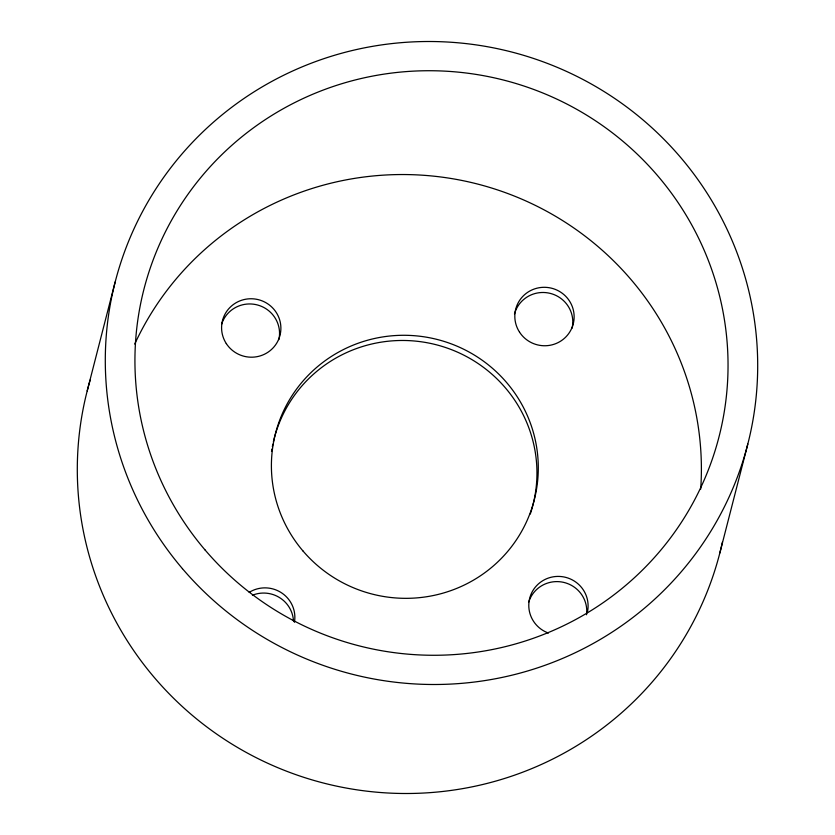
<?xml version="1.0" encoding="UTF-8"?>
<svg xmlns="http://www.w3.org/2000/svg" width="835" height="835" viewBox="0 0 835 835"><rect width="100%" height="100%" fill="white"/><g stroke="black" fill="none" stroke-linecap="round" stroke-linejoin="round"><path stroke-width="1.25" d="M87.195 390.926L115.178 281.927M719.822 553.073L747.805 444.074M722.432 542.03A326.537 321.172 14.4 0 1 323.771 783.115A326.537 321.172 14.4 0 1 90.211 379.988M271.532 451.464A133.579 131.387 14.4 0 1 271.928 449.042M272.367 446.621A133.579 131.387 14.4 0 1 272.847 444.21M273.379 441.819A133.579 131.387 14.4 0 1 439.137 345.533A133.579 131.387 14.4 0 1 530.298 514.005M252.421 595.23A29.684 29.194 14.4 0 1 293.492 621.125M221.588 324.283A29.684 29.194 14.4 0 1 257.462 304.973A29.684 29.194 14.4 0 1 278.88 339.615M514.464 314.043A29.684 29.194 14.4 0 1 550.077 293.346A29.684 29.194 14.4 0 1 572.121 328.155M528.785 601.931A29.684 29.194 14.4 0 1 563.416 582.319A29.684 29.194 14.4 0 1 586.525 614.758M548.407 633.055A29.684 29.194 14.4 0 1 530.121 596.733A29.684 29.194 14.4 0 1 566.005 577.434A29.684 29.194 14.4 0 1 587.422 612.076M249.174 592.38A29.684 29.194 14.4 0 1 294.431 622.294M134.727 344.062A296.853 291.968 14.4 0 1 477.328 183.982A296.853 291.968 14.4 0 1 700.701 489.112M182.437 568.666A326.537 321.172 14.4 0 0 738.464 474.176A326.537 321.172 14.4 0 0 373.579 46.165A326.537 321.172 14.4 0 0 182.437 568.666M302.959 550.943A133.579 131.387 14.4 0 0 530.423 512.293A133.579 131.387 14.4 0 0 381.146 337.194A133.579 131.387 14.4 0 0 302.959 550.943M519.527 332.132A29.684 29.194 14.4 0 0 570.837 330.128A29.684 29.194 14.4 0 0 543.063 287.323A29.684 29.194 14.4 0 0 519.527 332.132M226.295 343.582A29.684 29.194 14.4 0 0 277.596 341.578A29.684 29.194 14.4 0 0 249.832 298.773A29.684 29.194 14.4 0 0 226.295 343.582M205.076 549.973A296.853 291.968 14.4 0 0 710.554 464.072A296.853 291.968 14.4 0 0 378.839 74.962A296.853 291.968 14.4 0 0 205.076 549.973"/></g></svg>
